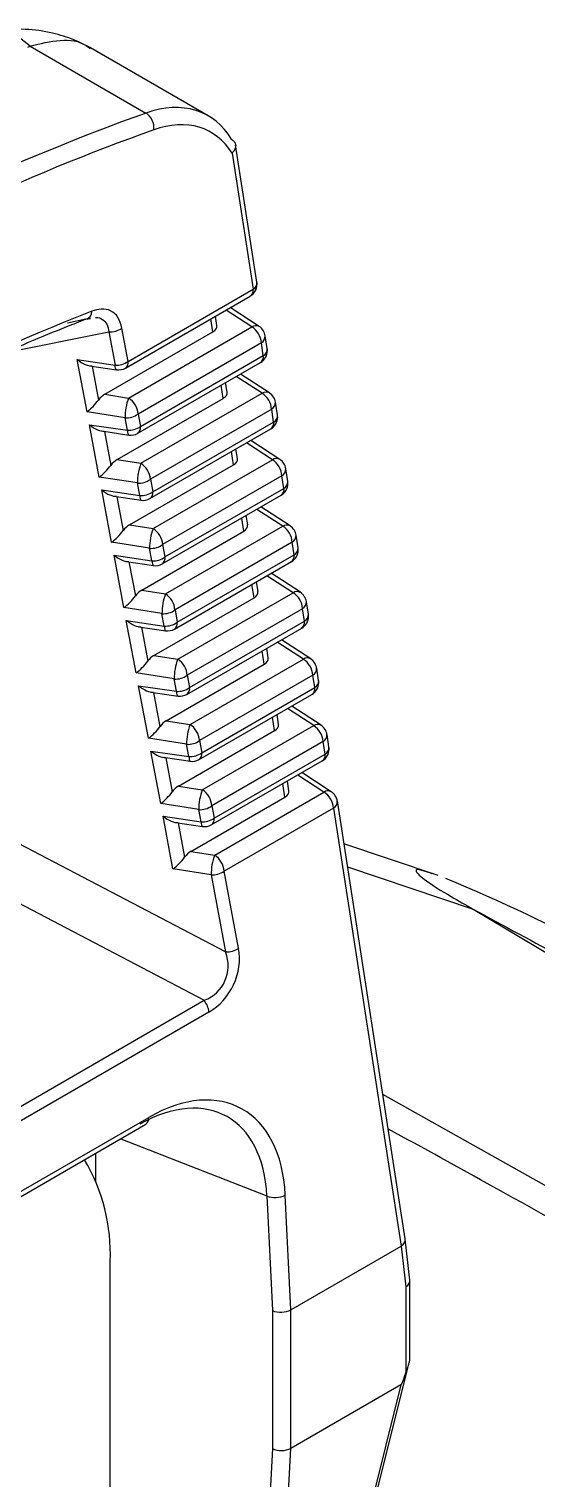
# Model space of a CAD drawing. Extents: x 17.1 to 113.1, y 3.8 to 84.5.
# Drawn here: x 27.026 to 27.4, y 69.6 to 70.668 of the extents above; entities that cross this region are included whole.
import ezdxf

# ---------------------------------------------------------------- set-up
doc = ezdxf.new("R2010")
doc.units = 0
doc.header["$MEASUREMENT"] = 0
doc.layers.add('OBJECT', color=7, linetype='CONTINUOUS')

msp = doc.modelspace()

# ---------------------------------------------------------------- linework, layer by layer
at = {"layer": 'OBJECT'}
for p, q in [((27.0253, 70.6546), (27.0271, 70.6552)), ((27.0271, 70.6552), (27.1123, 70.606)), ((27.1581, 70.604), (27.0714, 70.6541)), ((27.1758, 70.5862), (27.1755, 70.5864)), ((27.194, 70.4814), (27.1783, 70.5826)), ((27.1757, 70.5764), (27.1912, 70.4762)), ((27.0992, 70.4231), (27.1912, 70.4762)), ((27.0972, 70.4181), (27.1891, 70.4712)), ((27.1957, 70.4488), (27.1743, 70.4627)), ((27.068, 70.4541), (27.0545, 70.4513)), ((27.069, 70.4541), (27.0714, 70.4549)), ((27.0698, 70.4544), (27.0714, 70.4547)), ((27.1615, 70.4448), (27.16, 70.4544)), ((27.1644, 70.4494), (27.1634, 70.4563)), ((27.1903, 70.4485), (27.1713, 70.4609)), ((27.0092, 70.4295), (27.085, 70.4449)), ((27.082, 70.3989), (27.1615, 70.4448)), ((27.085, 70.4449), (27.0896, 70.4204)), ((27.0992, 70.4231), (27.0946, 70.4476)), ((27.0995, 70.3961), (27.1903, 70.4485)), ((27.2016, 70.4325), (27.2001, 70.4419)), ((27.1973, 70.4367), (27.1065, 70.3843)), ((27.1987, 70.4273), (27.1973, 70.4367)), ((27.0617, 70.4245), (27.0896, 70.4204)), ((27.0689, 70.386), (27.0617, 70.4245)), ((27.0708, 70.4198), (27.0907, 70.4169)), ((27.0727, 70.4195), (27.0774, 70.3946)), ((27.1062, 70.3701), (27.1967, 70.4223)), ((27.1083, 70.3751), (27.1987, 70.4273)), ((27.1979, 70.3996), (27.1788, 70.412)), ((27.2033, 70.3998), (27.1819, 70.4137)), ((27.082, 70.3989), (27.0995, 70.3961)), ((27.1086, 70.348), (27.1979, 70.3996)), ((27.1691, 70.3958), (27.1676, 70.4055)), ((27.172, 70.4005), (27.1709, 70.4074)), ((27.0911, 70.3508), (27.1691, 70.3958)), ((27.2049, 70.3878), (27.1156, 70.3362)), ((27.2063, 70.3784), (27.2049, 70.3878)), ((27.2091, 70.3836), (27.2077, 70.393)), ((27.0969, 70.3816), (27.0689, 70.386)), ((27.0987, 70.3723), (27.0969, 70.3816)), ((27.1065, 70.3843), (27.1083, 70.3751)), ((27.1173, 70.327), (27.2063, 70.3784)), ((27.0707, 70.3764), (27.0987, 70.3723)), ((27.0779, 70.3379), (27.0707, 70.3764)), ((27.0798, 70.3718), (27.0997, 70.3688)), ((27.0817, 70.3715), (27.0864, 70.3465)), ((27.1152, 70.322), (27.2043, 70.3734)), ((27.1767, 70.3469), (27.1752, 70.3566)), ((27.1796, 70.3515), (27.1785, 70.3585)), ((27.2054, 70.3506), (27.1863, 70.363)), ((27.2108, 70.3509), (27.1894, 70.3648)), ((27.0911, 70.3508), (27.1086, 70.348)), ((27.1001, 70.3027), (27.1767, 70.3469)), ((27.1176, 70.2999), (27.2054, 70.3506)), ((27.106, 70.3335), (27.0779, 70.3379)), ((27.1156, 70.3362), (27.1173, 70.327)), ((27.2124, 70.3388), (27.1246, 70.2881)), ((27.2139, 70.3295), (27.2124, 70.3388)), ((27.2167, 70.3347), (27.2153, 70.344)), ((27.0797, 70.3284), (27.1077, 70.3243)), ((27.087, 70.2898), (27.0797, 70.3284)), ((27.0889, 70.3237), (27.1088, 70.3208)), ((27.0908, 70.3234), (27.0955, 70.2984)), ((27.1077, 70.3243), (27.106, 70.3335)), ((27.1243, 70.2739), (27.2118, 70.3245)), ((27.1263, 70.279), (27.2139, 70.3295)), ((27.213, 70.3017), (27.1939, 70.3141)), ((27.2184, 70.3019), (27.1969, 70.3159)), ((27.1001, 70.3027), (27.1176, 70.2999)), ((27.1843, 70.298), (27.1828, 70.3077)), ((27.1872, 70.3026), (27.1861, 70.3096)), ((27.1092, 70.2546), (27.1843, 70.298)), ((27.1267, 70.2518), (27.213, 70.3017)), ((27.2243, 70.2858), (27.2228, 70.2951)), ((27.115, 70.2854), (27.087, 70.2898)), ((27.1167, 70.2762), (27.115, 70.2854)), ((27.1246, 70.2881), (27.1263, 70.279)), ((27.22, 70.2899), (27.1337, 70.24)), ((27.1354, 70.2309), (27.2215, 70.2806)), ((27.2215, 70.2806), (27.22, 70.2899)), ((27.0888, 70.2803), (27.1167, 70.2762)), ((27.096, 70.2417), (27.0888, 70.2803)), ((27.0979, 70.2756), (27.1178, 70.2727)), ((27.0998, 70.2754), (27.1045, 70.2503)), ((27.1333, 70.2259), (27.2194, 70.2756)), ((27.1948, 70.2536), (27.1937, 70.2607)), ((27.2206, 70.2527), (27.2014, 70.2652)), ((27.226, 70.253), (27.2045, 70.267)), ((27.1092, 70.2546), (27.1267, 70.2518)), ((27.1182, 70.2065), (27.1919, 70.249)), ((27.1357, 70.2037), (27.2206, 70.2527)), ((27.1919, 70.249), (27.1903, 70.2588)), ((27.1241, 70.2373), (27.096, 70.2417)), ((27.1337, 70.24), (27.1354, 70.2309)), ((27.2276, 70.2409), (27.1427, 70.1919)), ((27.229, 70.2317), (27.2276, 70.2409)), ((27.2319, 70.2369), (27.2304, 70.2461)), ((27.0978, 70.2322), (27.1258, 70.2281)), ((27.1051, 70.1936), (27.0978, 70.2322)), ((27.1069, 70.2276), (27.1269, 70.2247)), ((27.1089, 70.2273), (27.1136, 70.2022)), ((27.1258, 70.2281), (27.1241, 70.2373)), ((27.1444, 70.1829), (27.229, 70.2317)), ((27.1424, 70.1778), (27.227, 70.2267)), ((27.2336, 70.204), (27.212, 70.2181)), ((27.1182, 70.2065), (27.1357, 70.2037)), ((27.1994, 70.2001), (27.1979, 70.2099)), ((27.2023, 70.2047), (27.2012, 70.2118)), ((27.2282, 70.2038), (27.209, 70.2163)), ((27.1273, 70.1584), (27.1994, 70.2001)), ((27.1448, 70.1556), (27.2282, 70.2038)), ((27.2394, 70.188), (27.238, 70.1972)), ((27.1331, 70.1892), (27.1051, 70.1936)), ((27.1348, 70.1801), (27.1331, 70.1892)), ((27.1427, 70.1919), (27.1444, 70.1829)), ((27.2352, 70.192), (27.1518, 70.1438)), ((27.2366, 70.1828), (27.2352, 70.192)), ((27.1069, 70.1842), (27.1348, 70.1801)), ((27.1141, 70.1455), (27.1069, 70.1842)), ((27.116, 70.1795), (27.1359, 70.1766)), ((27.1179, 70.1792), (27.1226, 70.1541)), ((27.1514, 70.1298), (27.2345, 70.1778)), ((27.1535, 70.1348), (27.2366, 70.1828)), ((27.2358, 70.1548), (27.2165, 70.1674)), ((27.2412, 70.1551), (27.2196, 70.1691)), ((27.1273, 70.1584), (27.1448, 70.1556)), ((27.1538, 70.1075), (27.2358, 70.1548)), ((27.207, 70.1511), (27.2055, 70.161)), ((27.2099, 70.1557), (27.2088, 70.1629)), ((27.1422, 70.1411), (27.1141, 70.1455)), ((27.1363, 70.1103), (27.207, 70.1511)), ((27.1518, 70.1438), (27.1535, 70.1348)), ((27.2428, 70.143), (27.1608, 70.0957)), ((27.2442, 70.1339), (27.2428, 70.143)), ((27.247, 70.1391), (27.2456, 70.1482)), ((27.1159, 70.1361), (27.1439, 70.132)), ((27.1232, 70.0974), (27.1159, 70.1361)), ((27.125, 70.1315), (27.145, 70.1286)), ((27.1269, 70.1312), (27.1317, 70.106)), ((27.1439, 70.132), (27.1422, 70.1411)), ((27.1625, 70.0867), (27.2442, 70.1339)), ((27.1604, 70.0817), (27.2421, 70.1289)), ((27.1363, 70.1103), (27.1538, 70.1075)), ((27.2146, 70.1022), (27.2131, 70.1121)), ((27.2175, 70.1068), (27.2164, 70.114)), ((27.2433, 70.1059), (27.224, 70.1184)), ((27.2487, 70.1061), (27.2271, 70.1202)), ((27.1454, 70.0622), (27.2146, 70.1022)), ((27.1629, 70.0594), (27.2433, 70.1059)), ((27.3031, 69.7768), (27.2532, 70.0993)), ((27.1512, 70.093), (27.1232, 70.0974)), ((27.1529, 70.084), (27.1512, 70.093)), ((27.1608, 70.0957), (27.1625, 70.0867)), ((27.2503, 70.0941), (27.1699, 70.0476)), ((27.2503, 70.0941), (27.3003, 69.7715)), ((27.1249, 70.0881), (27.1529, 70.084)), ((27.1322, 70.0493), (27.1249, 70.0881)), ((27.1341, 70.0834), (27.154, 70.0805)), ((27.136, 70.0831), (27.1407, 70.0579)), ((27.1709, 69.9881), (27.0134, 70.0708)), ((27.3275, 70.0445), (27.258, 70.0678)), ((27.1454, 70.0622), (27.1629, 70.0594)), ((27.1603, 70.0449), (27.1322, 70.0493)), ((27.1805, 69.9909), (27.1699, 70.0476)), ((27.2607, 70.0507), (27.3532, 70.0197)), ((26.9952, 70.0364), (27.1552, 69.9525)), ((27.1603, 70.0449), (27.1709, 69.9881)), ((27.3532, 70.0197), (27.9617, 69.6547)), ((26.5598, 69.6088), (27.1552, 69.9525)), ((27.1587, 69.9438), (26.5634, 69.6001)), ((27.8432, 69.5706), (27.2866, 69.8831)), ((26.6123, 69.5764), (27.1143, 69.8662)), ((26.6102, 69.5713), (27.1123, 69.8612)), ((27.0938, 69.8505), (27.2014, 69.8084)), ((27.0753, 69.8192), (27.0753, 69.8398)), ((27.2014, 69.8084), (27.2055, 69.724)), ((27.219, 69.7246), (27.2148, 69.8091)), ((27.219, 69.7246), (27.3002, 69.7715)), ((27.3002, 69.7715), (27.3036, 69.7415)), ((27.3066, 69.7463), (27.3031, 69.7766)), ((27.086, 69.5327), (27.086, 69.76)), ((27.3036, 69.7415), (27.3036, 69.6781)), ((27.3066, 69.6886), (27.3066, 69.7459)), ((27.2055, 69.724), (27.2055, 69.6224)), ((27.219, 69.7246), (27.219, 69.7246)), ((27.219, 69.6225), (27.219, 69.7246)), ((27.2371, 69.4096), (27.3062, 69.6857)), ((27.2999, 69.6692), (27.219, 69.6225)), ((27.2999, 69.6692), (27.2349, 69.4091)), ((27.2055, 69.6224), (27.1992, 69.5027)), ((27.2118, 69.4869), (27.219, 69.6225)), ((27.219, 69.6225), (27.219, 69.6225))]:
    msp.add_line(p, q, dxfattribs=at)
at = {"layer": 'OBJECT', "flags": 128}
for points in [[(27.0907, 70.4169), (27.0905, 70.417), (27.0902, 70.4174), (27.0899, 70.4181), (27.0897, 70.4191), (27.0896, 70.4204)], [(27.0987, 70.3723), (27.0988, 70.371), (27.0989, 70.37), (27.0992, 70.3693), (27.0995, 70.3689), (27.0997, 70.3688)], [(27.1077, 70.3243), (27.1078, 70.323), (27.108, 70.322), (27.1082, 70.3213), (27.1086, 70.3209), (27.1088, 70.3208)], [(27.1167, 70.2762), (27.1168, 70.2749), (27.117, 70.2739), (27.1173, 70.2732), (27.1176, 70.2728), (27.1178, 70.2727)], [(27.1258, 70.2281), (27.1259, 70.2269), (27.1261, 70.2259), (27.1263, 70.2252), (27.1267, 70.2247), (27.1269, 70.2247)], [(27.1348, 70.1801), (27.1349, 70.1788), (27.1351, 70.1778), (27.1354, 70.1771), (27.1357, 70.1767), (27.1359, 70.1766)], [(27.1439, 70.132), (27.144, 70.1308), (27.1442, 70.1298), (27.1444, 70.129), (27.1447, 70.1286), (27.145, 70.1286)], [(27.1529, 70.084), (27.153, 70.0827), (27.1532, 70.0817), (27.1535, 70.081), (27.1538, 70.0806), (27.154, 70.0805)]]:
    msp.add_lwpolyline(points, dxfattribs=at)
at = {"layer": 'OBJECT'}
for centre, radius, start, end in [((27.1047, 70.5949), 0.0135, 354.4363, 55.5189), ((27.1841, 70.4799), 0.01, 299.9973, 0), ((27.1861, 70.4754), 0.00517, 305.9996, 9.3015), ((27.1885, 70.481), 0.00554, 299.2489, 3.5692), ((27.1841, 70.4799), 0.01, 0, 8.8019), ((27.0667, 70.4597), 0.0058, 282.9057, 2.8175), ((27.0859, 70.4597), 0.0149, 266.4452, 305.6871), ((27.1932, 70.444), 0.00535, 62.3854, 122.9537), ((27.1818, 70.4355), 0.0155, 4.5064, 56.9503), ((27.1902, 70.4404), 0.01, 8.8019, 56.9399), ((27.1944, 70.4416), 0.00568, 300.1438, 2.674), ((27.1917, 70.431), 0.01, 299.9973, 0), ((27.1959, 70.4322), 0.00568, 300.1478, 2.6697), ((27.1917, 70.431), 0.01, 0, 8.8019), ((27.0905, 70.4352), 0.0149, 266.4454, 305.6859), ((27.0941, 70.4223), 0.00517, 305.9996, 9.3015), ((27.1936, 70.4265), 0.00517, 305.9993, 9.3018), ((27.0922, 70.4268), 0.01, 261.6488, 299.9973), ((27.2008, 70.3951), 0.00535, 62.3826, 122.9579), ((27.1894, 70.3866), 0.0155, 4.5073, 56.9494), ((27.1978, 70.3914), 0.01, 8.8019, 56.9399), ((27.1363, 70.382), 0.0394, 159.0405, 180.6525), ((27.0911, 70.3831), 0.0155, 4.5064, 56.9503), ((27.202, 70.3927), 0.00568, 300.1458, 2.672), ((27.0978, 70.3964), 0.0149, 266.4455, 305.6868), ((27.1993, 70.3821), 0.01, 299.9973, 0), ((27.2012, 70.3776), 0.00517, 306.0006, 9.3005), ((27.2035, 70.3833), 0.00568, 300.1465, 2.6713), ((27.1993, 70.3821), 0.01, 0, 8.8019), ((27.0996, 70.3872), 0.0149, 266.4455, 305.6861), ((27.1012, 70.3787), 0.01, 261.6488, 299.9973), ((27.1033, 70.3742), 0.00502, 304.9397, 10.3614), ((27.1454, 70.3339), 0.0394, 159.0412, 180.6509), ((27.1001, 70.335), 0.0155, 4.5073, 56.9494), ((27.2084, 70.3461), 0.00535, 62.3828, 122.9573), ((27.197, 70.3376), 0.0155, 4.5063, 56.9499), ((27.2054, 70.3425), 0.01, 8.8019, 56.9399), ((27.1069, 70.3483), 0.0149, 266.4446, 305.6867), ((27.2096, 70.3438), 0.00568, 300.1432, 2.6744), ((27.211, 70.3344), 0.00568, 300.1456, 2.672), ((27.2068, 70.3331), 0.01, 0, 8.8019), ((27.1086, 70.3391), 0.0149, 266.4455, 305.6857), ((27.1124, 70.3261), 0.00502, 304.9413, 10.3598), ((27.2068, 70.3331), 0.01, 299.9973, 0), ((27.2088, 70.3287), 0.00517, 305.9994, 9.3017), ((27.1102, 70.3307), 0.01, 261.6488, 299.9973), ((27.2159, 70.2972), 0.00535, 62.3833, 122.9558), ((27.213, 70.2935), 0.01, 8.8019, 56.9399), ((27.1544, 70.2858), 0.0394, 159.0389, 180.6532), ((27.1092, 70.2869), 0.0155, 4.5063, 56.9499), ((27.2046, 70.2887), 0.0155, 4.507, 56.9498), ((27.2172, 70.2948), 0.00568, 300.1454, 2.6722), ((27.1159, 70.3002), 0.0149, 266.4453, 305.6869), ((27.2144, 70.2842), 0.01, 299.9973, 0), ((27.2164, 70.2798), 0.00517, 305.9995, 9.3016), ((27.2186, 70.2855), 0.00568, 300.1459, 2.6719), ((27.2144, 70.2842), 0.01, 0, 8.8019), ((27.1177, 70.2911), 0.0149, 266.4452, 305.6862), ((27.1193, 70.2826), 0.01, 261.6488, 299.9973), ((27.1214, 70.2781), 0.00502, 304.94, 10.3611), ((27.1635, 70.2377), 0.0394, 159.0412, 180.6509), ((27.1182, 70.2388), 0.0155, 4.507, 56.9498), ((27.2235, 70.2482), 0.00535, 62.3828, 122.9575), ((27.2122, 70.2397), 0.0155, 4.5063, 56.95), ((27.2205, 70.2446), 0.01, 8.8019, 56.9399), ((27.125, 70.2521), 0.0149, 266.4441, 305.6874), ((27.2248, 70.2459), 0.00568, 300.1408, 2.6768), ((27.1267, 70.243), 0.0149, 266.4453, 305.686), ((27.1304, 70.23), 0.00502, 304.9402, 10.3609), ((27.222, 70.2353), 0.01, 299.9973, 0), ((27.2239, 70.2309), 0.00517, 305.9995, 9.3016), ((27.2262, 70.2366), 0.00568, 300.1456, 2.6721), ((27.222, 70.2353), 0.01, 0, 8.8019), ((27.1283, 70.2346), 0.01, 261.6488, 299.9973), ((27.1725, 70.1896), 0.0394, 159.0397, 180.6524), ((27.1273, 70.1907), 0.0155, 4.5063, 56.95), ((27.2311, 70.1993), 0.00535, 62.3837, 122.9554), ((27.2197, 70.1908), 0.0155, 4.5062, 56.9505), ((27.2281, 70.1956), 0.01, 8.8019, 56.9399), ((27.2323, 70.1969), 0.00568, 300.1431, 2.6746), ((27.134, 70.204), 0.0149, 266.4453, 305.687), ((27.2295, 70.1864), 0.01, 299.9973, 0), ((27.2338, 70.1877), 0.00568, 300.1455, 2.6721), ((27.2295, 70.1864), 0.01, 0, 8.8019), ((27.1357, 70.1949), 0.0149, 266.4454, 305.6859), ((27.1374, 70.1865), 0.01, 261.6488, 299.9973), ((27.1395, 70.182), 0.00502, 304.9401, 10.361), ((27.2315, 70.182), 0.00517, 305.9998, 9.3013), ((27.1816, 70.1415), 0.0394, 159.0406, 180.6524), ((27.1363, 70.1426), 0.0155, 4.5062, 56.9505), ((27.2387, 70.1503), 0.00535, 62.3842, 122.9565), ((27.2273, 70.1418), 0.0155, 4.5074, 56.9494), ((27.2357, 70.1467), 0.01, 8.8019, 56.9399), ((27.1431, 70.1559), 0.0149, 266.4455, 305.6869), ((27.2399, 70.148), 0.00568, 300.1455, 2.6721), ((27.1448, 70.1469), 0.0149, 266.4453, 305.686), ((27.1485, 70.1339), 0.00502, 304.9404, 10.3607), ((27.2371, 70.1375), 0.01, 299.9973, 0), ((27.2391, 70.1331), 0.00517, 305.9996, 9.3015), ((27.2413, 70.1388), 0.00568, 300.1455, 2.6721), ((27.2371, 70.1375), 0.01, 0, 8.8019), ((27.1464, 70.1384), 0.01, 261.6488, 299.9973), ((27.1906, 70.0934), 0.0394, 159.0405, 180.6516), ((27.1454, 70.0945), 0.0155, 4.5074, 56.9494), ((27.2463, 70.1014), 0.00535, 62.3844, 122.955), ((27.2349, 70.0929), 0.0155, 4.5063, 56.9505), ((27.2433, 70.0977), 0.01, 8.8019, 56.9399), ((27.2475, 70.099), 0.00568, 300.1431, 2.6745), ((27.1521, 70.1078), 0.0149, 266.4454, 305.686), ((27.1538, 70.0988), 0.0149, 266.4454, 305.686), ((27.1554, 70.0904), 0.01, 261.6488, 299.9973), ((27.1576, 70.0858), 0.00502, 304.9401, 10.3609), ((27.1997, 70.0453), 0.0394, 159.0405, 180.6527), ((27.1544, 70.0464), 0.0155, 4.5063, 56.9505), ((27.1612, 70.0597), 0.0149, 266.4454, 305.6869), ((26.8906, 68.9579), 1.171, 61.3895, 67.8024), ((27.1719, 70.003), 0.0149, 266.4446, 305.6868), ((27.1431, 69.9425), 0.0156, 4.6796, 39.5499), ((27.1093, 69.8653), 0.00506, 305.291, 10.0126), ((26.9517, 69.766), 0.1344, 357.465, 30.9097), ((27.2072, 69.8235), 0.0163, 248.783, 297.8062)]:
    msp.add_arc(centre, radius, start, end, dxfattribs=at)
for centre, major_axis, ratio, start_param, end_param in [((27.101, 70.4984), (0.0554, 0.1065), 0.604579, 5.923485, 6.860106), ((26.907, 68.5855), (1.0308, 2.0018), 0.606843, 0.574391, 0.937899), ((27.1081, 70.4948), (0.0504, 0.0979), 0.60697, 5.935899, 6.857432), ((26.9141, 68.5819), (1.0257, 1.9932), 0.60697, 0.574247, 0.937755), ((26.9165, 68.5264), (0.9928, 1.9312), 0.606953, 0.600984, 0.910013), ((27.1544, 70.4489), (0.0101, 0), 0.578066, 5.500531, 6.374197), ((27.0642, 70.4309), (0.0105, -0.0101), 0.443807, 4.891715, 5.946127), ((27.0826, 70.3906), (0.00622, 0.00869), 0.616507, 0.936244, 1.553976), ((27.162, 70.4), (0.0101, 0), 0.578066, 5.500531, 6.374197), ((27.0714, 70.3924), (0.00839, 0.00863), 0.259031, 4.154567, 5.208979), ((27.0732, 70.3828), (0.0105, -0.0101), 0.443807, 4.891715, 5.946127), ((27.0805, 70.3443), (0.00839, 0.00863), 0.259031, 4.154567, 5.208979), ((27.0917, 70.3425), (0.00622, 0.00869), 0.616507, 0.936244, 1.553976), ((27.1696, 70.351), (0.0101, 0), 0.578066, 5.500531, 6.374197), ((27.0823, 70.3348), (0.0105, -0.0101), 0.443807, 4.891715, 5.946127), ((27.1007, 70.2944), (0.00622, 0.00869), 0.616507, 0.936244, 1.553976), ((27.1771, 70.3021), (0.0101, 0), 0.578066, 5.500531, 6.374197), ((27.0895, 70.2962), (0.00839, 0.00863), 0.259031, 4.154567, 5.208979), ((27.0913, 70.2867), (0.0105, -0.0101), 0.443807, 4.891715, 5.946127), ((27.0986, 70.2481), (0.00839, 0.00863), 0.259031, 4.154567, 5.208979), ((27.1098, 70.2464), (0.00622, 0.00869), 0.616507, 0.936244, 1.553976), ((27.1847, 70.2531), (0.0101, 0), 0.578066, 5.500531, 6.374197), ((27.1004, 70.2387), (0.0105, -0.0101), 0.443807, 4.891715, 5.946127), ((27.1188, 70.1983), (0.00622, 0.00869), 0.616507, 0.936244, 1.553976), ((27.1076, 70.2), (0.00839, 0.00863), 0.259031, 4.154567, 5.208979), ((27.1923, 70.2042), (0.0101, 0), 0.578066, 5.500531, 6.374197), ((27.1094, 70.1906), (0.0105, -0.0101), 0.443807, 4.891715, 5.946127), ((27.1167, 70.1519), (0.00839, 0.00863), 0.259031, 4.154567, 5.208979), ((27.1279, 70.1502), (0.00622, 0.00869), 0.616507, 0.936244, 1.553976), ((27.1999, 70.1552), (0.0101, 0), 0.578066, 5.500531, 6.374197), ((27.1184, 70.1425), (0.0105, -0.0101), 0.443807, 4.891715, 5.946127), ((27.1369, 70.1021), (0.00622, 0.00869), 0.616507, 0.936244, 1.553976), ((27.1257, 70.1038), (0.00839, 0.00863), 0.259031, 4.154567, 5.208979), ((27.2075, 70.1063), (0.0101, 0), 0.578066, 5.500531, 6.374197), ((27.1275, 70.0945), (0.0105, -0.0101), 0.443807, 4.891715, 5.946127), ((27.1348, 70.0557), (0.00839, 0.00863), 0.259031, 4.154567, 5.208979), ((27.146, 70.054), (0.00622, 0.00869), 0.616507, 0.936244, 1.553976), ((27.1395, 69.9814), (0.0298, -0.0169), 0.875287, 5.663583, 7.075109), ((27.1465, 69.9777), (0.0178, 0.0358), 0.831447, 4.037198, 5.448723), ((27.1191, 69.753), (0.0625, 0.1202), 0.605304, 5.479606, 7.042806), ((27.112, 69.7566), (0.0589, 0.1108), 0.607467, 5.485361, 7.048561), ((27.2767, 69.9207), (-0.0234, 0.1493), 0.050801, 3.161193, 3.167547), ((27.2932, 69.7754), (0.00991, 0.00133), 0.627377, 5.422325, 6.295991), ((27.2966, 69.7455), (0.00999, 0.00056), 0.611383, 5.463282, 6.317691), ((27.2119, 69.7284), (0.01, 0.00024), 0.563161, 4.000594, 5.484124), ((27.3344, 69.8398), (0.0347, 0.1707), 0.036347, 3.173727, 3.474397), ((27.2119, 69.6268), (0.01, -0.00026), 0.591308, 4.029737, 5.513267)]:
    msp.add_ellipse(centre, major_axis=major_axis, ratio=ratio, start_param=start_param, end_param=end_param, dxfattribs=at)
for points, knots in [([(27.0271, 70.6552), (27.0212, 70.6599), (27.0117, 70.6677), (27.0027, 70.6654), (26.9992, 70.6645)], [0, 0, 0, 0, 0.61267, 1, 1, 1, 1]), ([(27.0717, 70.6539), (27.0677, 70.656), (27.0592, 70.6604), (27.0425, 70.6655), (27.0222, 70.6685), (27.0075, 70.6671), (26.9995, 70.6663)], [0, 0, 0, 0, 0.197155, 0.418628, 0.683883, 1, 1, 1, 1]), ([(27.0271, 70.6552), (27.0345, 70.6571), (27.0494, 70.6609), (27.0645, 70.659), (27.0704, 70.6541), (27.0713, 70.6533)], [0, 0, 0, 0, 0.4553405, 0.9106807, 1, 1, 1, 1]), ([(27.1758, 70.5862), (27.1764, 70.5857), (27.1778, 70.5847), (27.1785, 70.5825), (27.1782, 70.58), (27.1771, 70.578), (27.1761, 70.5768), (27.1757, 70.5765), (27.1757, 70.5764)], [0, 0, 0, 0, 0.219279, 0.438508, 0.659239, 0.882987, 0.985831, 1, 1, 1, 1]), ([(27.068, 70.4541), (27.0633, 70.4522), (27.0398, 70.443), (26.9613, 70.4096), (26.8823, 70.3693), (26.8037, 70.3234), (26.7251, 70.2758), (26.6522, 70.2224), (26.5978, 70.1826)], [0, 0, 0, 0, 0.029968, 0.149857, 0.5, 0.529967, 0.649857, 1, 1, 1, 1]), ([(27.0946, 70.4476), (27.0938, 70.4504), (27.0922, 70.4561), (27.0866, 70.4608), (27.0798, 70.4622), (27.0749, 70.4607), (27.0725, 70.46)], [0, 0, 0, 0, 0.261879, 0.524406, 0.776419, 1, 1, 1, 1]), ([(27.0751, 70.4553), (27.0752, 70.4554), (27.0773, 70.4557), (27.0804, 70.4542), (27.084, 70.4508), (27.0847, 70.4469), (27.085, 70.4449)], [0, 0, 0, 0, 0.0187007, 0.3381308, 0.6580665, 1, 1, 1, 1]), ([(27.323, 70.0457), (27.3207, 70.0465), (27.3123, 70.0496), (27.3095, 70.0483), (27.3164, 70.0417), (27.3332, 70.0309), (27.3476, 70.0229), (27.3532, 70.0197)], [0, 0, 0, 0, 0.099604, 0.349779, 0.610366, 0.848721, 1, 1, 1, 1]), ([(27.3532, 70.0197), (27.3979, 69.9954), (27.4857, 69.9477), (27.6168, 69.8753), (27.7465, 69.8029), (27.8726, 69.7317), (27.9542, 69.6847), (27.9932, 69.6623)], [0, 0, 0, 0, 0.206023, 0.404822, 0.608638, 0.812834, 1, 1, 1, 1]), ([(27.8137, 69.5624), (27.7397, 69.6049), (27.5917, 69.6898), (27.4172, 69.7881), (27.3165, 69.8436), (27.2905, 69.8579)], [0, 0, 0, 0, 0.425946, 0.851868, 1, 1, 1, 1]), ([(27.3036, 69.6781), (27.3042, 69.6797), (27.3051, 69.6824), (27.3064, 69.686), (27.3065, 69.6878), (27.3065, 69.6886)], [0, 0, 0, 0, 0.447485, 0.758489, 1, 1, 1, 1])]:
    msp.add_open_spline(points, degree=3, knots=knots, dxfattribs=at)

doc.saveas('drawing.dxf')
